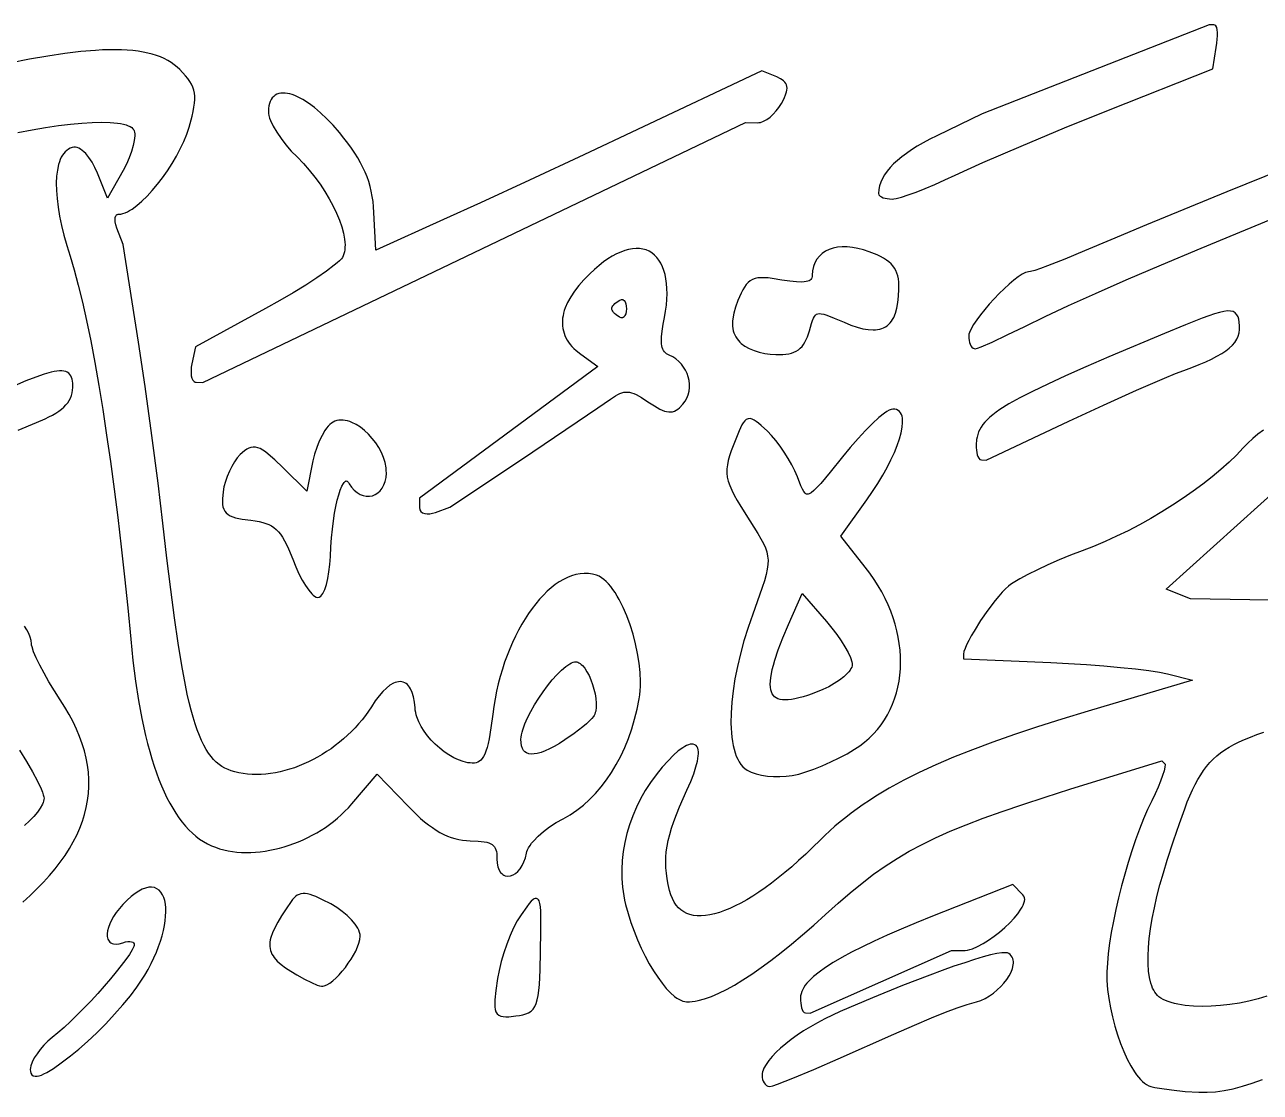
# Model space of a CAD drawing. Extents: x -592 to 638, y 287 to 852.
# Drawn here: x 375 to 445.7, y 493.2 to 554.2 of the extents above; entities that cross this region are included whole.
import ezdxf

# ---------------------------------------------------------------- set-up
doc = ezdxf.new("R2010")
doc.units = 0
doc.layers.add('COUCHE_1', color=18, linetype='CONTINUOUS')

msp = doc.modelspace()

# ---------------------------------------------------------------- linework, layer by layer
at = {"layer": 'COUCHE_1'}
for points in [[(443.112, 554.199), (443.054, 554.215), (442.789, 554.219), (429.793, 549.124), (427.204, 547.865), (426.806, 547.666), (426.434, 547.466), (426.086, 547.266), (425.764, 547.065), (425.468, 546.864), (425.196, 546.663), (424.95, 546.461), (424.728, 546.258), (424.532, 546.054), (424.361, 545.849), (424.214, 545.642), (424.094, 545.434), (423.998, 545.224), (423.929, 545.012), (423.886, 544.799), (423.868, 544.572), (423.894, 544.487), (423.959, 544.418), (424.04, 544.368), (424.137, 544.328), (424.248, 544.297), (424.373, 544.273), (424.509, 544.257), (424.657, 544.25), (424.754, 544.257), (424.875, 544.278), (425.179, 544.358), (425.567, 544.485), (426.024, 544.652), (426.536, 544.855), (427.09, 545.088), (427.67, 545.346), (428.263, 545.622), (428.96, 545.945), (429.842, 546.339), (432.022, 547.278), (434.515, 548.317), (437.032, 549.333), (442.984, 551.694), (443.182, 552.924), (443.216, 553.162), (443.238, 553.387), (443.249, 553.591), (443.248, 553.772), (443.236, 553.926), (443.21, 554.053), (443.164, 554.151)], [(389.936, 550.309), (389.81, 550.313), (389.691, 550.303), (389.577, 550.279), (389.471, 550.241), (389.373, 550.187), (389.284, 550.119), (389.205, 550.037), (389.138, 549.94), (389.083, 549.831), (389.04, 549.71), (389.008, 549.576), (388.988, 549.43), (388.979, 549.269), (388.987, 549.151), (389.012, 549.021), (389.053, 548.882), (389.11, 548.733), (389.261, 548.416), (389.462, 548.073), (389.705, 547.716), (389.984, 547.354), (390.292, 546.997), (390.621, 546.657), (390.98, 546.29), (391.319, 545.906), (391.639, 545.508), (391.937, 545.099), (392.212, 544.684), (392.462, 544.267), (392.685, 543.852), (392.88, 543.443), (393.044, 543.044), (393.176, 542.66), (393.274, 542.294), (393.337, 541.951), (393.354, 541.791), (393.363, 541.637), (393.361, 541.492), (393.35, 541.356), (393.33, 541.228), (393.3, 541.111), (393.261, 541.004), (393.213, 540.909), (393.155, 540.83), (393.057, 540.727), (392.919, 540.603), (392.747, 540.461), (392.306, 540.129), (391.755, 539.75), (391.113, 539.334), (390.397, 538.894), (389.627, 538.442), (388.821, 537.99), (384.805, 535.795), (384.604, 534.824), (384.572, 534.632), (384.556, 534.45), (384.556, 534.283), (384.572, 534.133), (384.606, 534.003), (384.66, 533.892), (384.739, 533.812), (384.8, 533.784), (384.856, 533.776), (385.239, 533.769), (416.266, 548.626), (416.945, 548.615), (417.03, 548.62), (417.122, 548.637), (417.302, 548.702), (417.488, 548.805), (417.672, 548.94), (417.853, 549.101), (418.023, 549.287), (418.18, 549.492), (418.317, 549.711), (418.471, 550.006), (418.575, 550.259), (418.61, 550.375), (418.631, 550.483), (418.639, 550.586), (418.631, 550.685), (418.608, 550.777), (418.569, 550.864), (418.514, 550.942), (418.445, 551.012), (418.364, 551.075), (418.269, 551.134), (418.051, 551.236), (417.199, 551.579), (410.081, 548.219), (407.017, 546.779), (403.907, 545.329), (401.114, 544.037), (399.001, 543.073), (395.132, 541.327), (395.018, 543.479), (394.996, 543.798), (394.964, 544.105), (394.921, 544.403), (394.866, 544.692), (394.798, 544.973), (394.718, 545.25), (394.623, 545.521), (394.515, 545.791), (394.39, 546.059), (394.25, 546.328), (394.094, 546.6), (393.92, 546.875), (393.729, 547.155), (393.519, 547.443), (393.29, 547.74), (393.041, 548.047), (392.678, 548.466), (392.316, 548.845), (391.96, 549.183), (391.611, 549.479), (391.273, 549.731), (390.947, 549.94), (390.637, 550.104), (390.486, 550.169), (390.342, 550.222), (390.201, 550.263), (390.066, 550.292)], [(397.92, 526.263), (398.056, 526.245), (398.207, 526.251), (398.368, 526.28), (398.537, 526.331), (399.348, 526.627), (403.448, 529.366), (406.63, 531.504), (407.827, 532.316), (408.537, 532.807), (408.831, 533.002), (408.96, 533.075), (409.081, 533.133), (409.196, 533.175), (409.306, 533.203), (409.413, 533.217), (409.521, 533.217), (409.632, 533.202), (409.749, 533.173), (409.875, 533.129), (410.01, 533.068), (410.32, 532.896), (410.689, 532.656), (411.053, 532.419), (411.362, 532.244), (411.501, 532.179), (411.632, 532.129), (411.756, 532.094), (411.874, 532.076), (411.989, 532.074), (412.099, 532.09), (412.204, 532.124), (412.304, 532.173), (412.401, 532.238), (412.496, 532.318), (412.684, 532.515), (412.811, 532.685), (412.912, 532.869), (412.986, 533.062), (413.035, 533.261), (413.059, 533.465), (413.059, 533.671), (413.036, 533.876), (412.991, 534.079), (412.924, 534.276), (412.836, 534.466), (412.728, 534.646), (412.599, 534.815), (412.452, 534.969), (412.286, 535.106), (412.102, 535.224), (411.907, 535.317), (411.82, 535.358), (411.748, 535.403), (411.685, 535.456), (411.63, 535.516), (411.582, 535.585), (411.541, 535.664), (411.508, 535.753), (411.481, 535.853), (411.463, 535.965), (411.453, 536.087), (411.457, 536.373), (411.494, 536.705), (411.566, 537.09), (411.642, 537.469), (411.7, 537.835), (411.742, 538.185), (411.768, 538.519), (411.778, 538.836), (411.772, 539.137), (411.75, 539.421), (411.714, 539.688), (411.663, 539.937), (411.597, 540.169), (411.517, 540.383), (411.423, 540.578), (411.315, 540.755), (411.193, 540.913), (411.058, 541.051), (410.91, 541.168), (410.75, 541.264), (410.578, 541.338), (410.396, 541.39), (410.205, 541.419), (410.005, 541.425), (409.796, 541.408), (409.581, 541.369), (409.358, 541.307), (409.128, 541.222), (408.892, 541.114), (408.65, 540.983), (408.402, 540.83), (408.149, 540.652), (407.89, 540.451), (407.627, 540.226), (407.358, 539.976), (407.028, 539.64), (406.735, 539.308), (406.482, 538.981), (406.268, 538.66), (406.093, 538.344), (405.958, 538.035), (405.905, 537.881), (405.862, 537.729), (405.829, 537.579), (405.807, 537.431), (405.795, 537.284), (405.793, 537.139), (405.801, 536.996), (405.82, 536.855), (405.849, 536.716), (405.889, 536.58), (405.939, 536.446), (406, 536.315), (406.071, 536.187), (406.151, 536.062), (406.242, 535.939), (406.343, 535.82), (406.454, 535.704), (406.576, 535.59), (406.844, 535.375), (407.821, 534.667), (397.624, 527.142), (397.615, 526.606), (397.634, 526.487), (397.7, 526.381), (397.799, 526.307)], [(416.232, 535.842), (416.478, 535.709), (416.754, 535.593), (417.052, 535.496), (417.364, 535.422), (417.682, 535.373), (417.997, 535.352), (418.395, 535.361), (418.575, 535.379), (418.74, 535.407), (418.894, 535.445), (419.036, 535.495), (419.167, 535.558), (419.288, 535.633), (419.398, 535.722), (419.497, 535.824), (419.586, 535.939), (419.667, 536.068), (419.739, 536.211), (419.804, 536.367), (419.863, 536.538), (419.917, 536.722), (420.036, 537.142), (420.091, 537.305), (420.147, 537.437), (420.204, 537.539), (420.262, 537.611), (420.324, 537.659), (420.395, 537.687), (420.484, 537.699), (420.598, 537.691), (420.739, 537.663), (420.908, 537.612), (421.342, 537.447), (421.912, 537.203), (422.293, 537.047), (422.649, 536.924), (422.978, 536.836), (423.283, 536.783), (423.562, 536.766), (423.695, 536.771), (423.821, 536.786), (423.942, 536.811), (424.056, 536.845), (424.165, 536.89), (424.267, 536.945), (424.363, 537.01), (424.452, 537.085), (424.534, 537.169), (424.61, 537.263), (424.678, 537.366), (424.741, 537.48), (424.846, 537.73), (424.927, 538.017), (424.985, 538.341), (425.022, 538.702), (425.039, 539.1), (425.038, 539.308), (425.028, 539.502), (425.006, 539.683), (424.973, 539.853), (424.926, 540.011), (424.865, 540.16), (424.789, 540.298), (424.697, 540.427), (424.589, 540.548), (424.465, 540.66), (424.324, 540.765), (424.165, 540.865), (423.988, 540.961), (423.791, 541.054), (423.339, 541.235), (423.006, 541.345), (422.685, 541.428), (422.375, 541.483), (422.079, 541.512), (421.797, 541.514), (421.531, 541.49), (421.282, 541.44), (421.052, 541.365), (420.841, 541.263), (420.652, 541.136), (420.488, 540.985), (420.349, 540.809), (420.237, 540.61), (420.156, 540.39), (420.104, 540.15), (420.084, 539.897), (420.077, 539.816), (420.061, 539.753), (420.037, 539.701), (420.003, 539.656), (419.958, 539.616), (419.898, 539.581), (419.823, 539.551), (419.731, 539.527), (419.621, 539.511), (419.495, 539.502), (419.185, 539.509), (418.806, 539.548), (418.352, 539.62), (417.796, 539.709), (417.558, 539.737), (417.343, 539.752), (417.149, 539.752), (416.973, 539.736), (416.812, 539.702), (416.665, 539.647), (416.532, 539.572), (416.412, 539.475), (416.303, 539.357), (416.203, 539.219), (416.108, 539.059), (416.016, 538.876), (415.829, 538.44), (415.691, 538.064), (415.592, 537.721), (415.533, 537.409), (415.519, 537.26), (415.515, 537.118), (415.521, 536.982), (415.538, 536.851), (415.565, 536.724), (415.604, 536.602), (415.652, 536.484), (415.712, 536.371), (415.781, 536.261), (415.861, 536.153), (415.936, 536.07), (416.025, 535.989)], [(408.63, 538.039), (408.648, 538.091), (408.68, 538.147), (408.728, 538.207), (408.792, 538.269), (408.872, 538.334), (409.082, 538.468), (409.169, 538.502), (409.199, 538.506), (409.229, 538.505), (409.256, 538.498), (409.279, 538.488), (409.335, 538.442), (409.384, 538.369), (409.423, 538.266), (409.449, 538.134), (409.456, 537.976), (409.444, 537.819), (409.414, 537.688), (409.371, 537.586), (409.32, 537.515), (409.262, 537.471), (409.239, 537.461), (409.211, 537.456), (409.181, 537.455), (409.152, 537.46), (409.066, 537.498), (408.86, 537.638), (408.783, 537.705), (408.721, 537.77), (408.675, 537.831), (408.644, 537.888), (408.628, 537.941), (408.623, 537.99)], [(429.672, 529.362), (429.756, 529.332), (430.021, 529.328), (434.754, 531.555), (436.729, 532.47), (438.627, 533.32), (440.231, 534.011), (440.854, 534.267), (441.324, 534.447), (441.783, 534.618), (442.202, 534.784), (442.581, 534.945), (442.922, 535.102), (443.227, 535.257), (443.496, 535.412), (443.731, 535.568), (443.934, 535.726), (444.106, 535.888), (444.247, 536.055), (444.359, 536.229), (444.441, 536.411), (444.496, 536.6), (444.523, 536.797), (444.524, 537.002), (444.503, 537.215), (444.473, 537.374), (444.43, 537.515), (444.366, 537.639), (444.276, 537.738), (444.215, 537.779), (444.147, 537.812), (444.002, 537.846), (443.827, 537.85), (443.622, 537.825), (443.38, 537.772), (443.095, 537.69), (442.763, 537.58), (442.378, 537.44), (441.433, 537.067), (440.222, 536.564), (437.049, 535.222), (435.726, 534.649), (434.565, 534.134), (433.555, 533.671), (432.685, 533.254), (431.946, 532.876), (431.327, 532.531), (430.817, 532.213), (430.599, 532.061), (430.405, 531.914), (430.232, 531.77), (430.081, 531.629), (429.949, 531.489), (429.835, 531.35), (429.739, 531.211), (429.66, 531.071), (429.595, 530.93), (429.545, 530.787), (429.508, 530.643), (429.483, 530.494), (429.461, 530.195), (429.464, 530.036), (429.475, 529.887), (429.495, 529.751), (429.523, 529.629), (429.559, 529.524), (429.605, 529.435)], [(415.481, 515.478), (415.44, 514.857), (415.432, 514.274), (415.44, 513.997), (415.457, 513.731), (415.483, 513.477), (415.516, 513.235), (415.559, 513.005), (415.61, 512.789), (415.67, 512.586), (415.739, 512.396), (415.818, 512.221), (415.906, 512.061), (416.003, 511.917), (416.111, 511.79), (416.23, 511.679), (416.358, 511.588), (416.468, 511.528), (416.591, 511.473), (416.866, 511.38), (417.178, 511.309), (417.516, 511.258), (417.871, 511.23), (418.233, 511.226), (418.593, 511.245), (418.94, 511.291), (419.307, 511.373), (419.725, 511.497), (420.178, 511.657), (420.655, 511.847), (421.139, 512.06), (421.618, 512.292), (422.077, 512.535), (422.502, 512.785), (422.798, 512.983), (423.078, 513.196), (423.339, 513.424), (423.583, 513.665), (423.81, 513.919), (424.019, 514.186), (424.21, 514.465), (424.383, 514.754), (424.538, 515.054), (424.675, 515.363), (424.795, 515.681), (424.896, 516.007), (424.979, 516.341), (425.045, 516.681), (425.092, 517.028), (425.121, 517.38), (425.133, 517.736), (425.126, 518.097), (425.101, 518.461), (425.057, 518.828), (424.996, 519.197), (424.916, 519.567), (424.818, 519.938), (424.702, 520.309), (424.568, 520.68), (424.415, 521.049), (424.244, 521.416), (424.055, 521.781), (423.847, 522.142), (423.621, 522.5), (423.376, 522.852), (423.113, 523.199), (421.712, 524.972), (423.208, 527.052), (423.535, 527.523), (423.838, 527.992), (424.114, 528.454), (424.364, 528.907), (424.585, 529.345), (424.777, 529.766), (424.938, 530.165), (425.068, 530.54), (425.164, 530.887), (425.226, 531.202), (425.252, 531.482), (425.251, 531.611), (425.239, 531.729), (425.217, 531.838), (425.183, 531.938), (425.135, 532.027), (425.073, 532.104), (424.997, 532.165), (424.908, 532.209), (424.809, 532.235), (424.697, 532.242), (424.594, 532.222), (424.479, 532.174), (424.354, 532.102), (424.213, 532.006), (423.896, 531.751), (423.53, 531.418), (423.127, 531.016), (422.699, 530.557), (422.257, 530.051), (421.812, 529.51), (421.104, 528.628), (420.566, 527.987), (420.353, 527.754), (420.172, 527.577), (420.022, 527.456), (419.899, 527.388), (419.855, 527.373), (419.816, 527.368), (419.783, 527.371), (419.752, 527.38), (419.72, 527.398), (419.687, 527.425), (419.608, 527.523), (419.525, 527.667), (419.437, 527.857), (419.232, 528.366), (419.087, 528.704), (418.907, 529.061), (418.702, 529.424), (418.477, 529.782), (418.24, 530.127), (417.997, 530.447), (417.755, 530.733), (417.522, 530.972), (417.165, 531.3), (417.016, 531.429), (416.883, 531.534), (416.76, 531.615), (416.644, 531.671), (416.529, 531.699), (416.414, 531.692), (416.309, 531.645), (416.218, 531.566), (416.137, 531.462), (416.06, 531.331), (415.901, 530.991), (415.712, 530.527), (415.455, 529.86), (415.357, 529.571), (415.281, 529.306), (415.229, 529.056), (415.201, 528.816), (415.2, 528.582), (415.226, 528.348), (415.281, 528.11), (415.365, 527.863), (415.479, 527.601), (415.622, 527.317), (415.796, 527.006), (416.003, 526.662), (416.515, 525.847), (416.966, 525.13), (417.143, 524.83), (417.287, 524.558), (417.4, 524.308), (417.481, 524.07), (417.532, 523.838), (417.554, 523.601), (417.547, 523.35), (417.511, 523.077), (417.446, 522.772), (417.351, 522.428), (417.226, 522.038), (417.072, 521.594), (416.676, 520.512), (416.41, 519.751), (416.175, 518.996), (415.972, 518.252), (415.8, 517.524), (415.662, 516.816), (415.555, 516.133)], [(387.203, 529.45), (387.04, 529.223), (386.888, 528.966), (386.748, 528.686), (386.624, 528.391), (386.52, 528.091), (386.441, 527.792), (386.389, 527.503), (386.351, 527.111), (386.349, 526.941), (386.359, 526.786), (386.385, 526.645), (386.428, 526.517), (386.491, 526.401), (386.574, 526.3), (386.677, 526.214), (386.799, 526.141), (386.941, 526.08), (387.102, 526.029), (387.285, 525.985), (387.491, 525.946), (387.977, 525.881), (388.226, 525.848), (388.45, 525.81), (388.654, 525.763), (388.838, 525.707), (389.006, 525.64), (389.159, 525.56), (389.301, 525.467), (389.432, 525.358), (389.557, 525.23), (389.676, 525.082), (389.791, 524.91), (389.905, 524.715), (390.018, 524.493), (390.132, 524.243), (390.372, 523.65), (390.545, 523.225), (390.728, 522.827), (390.916, 522.464), (391.103, 522.147), (391.285, 521.881), (391.457, 521.677), (391.541, 521.597), (391.624, 521.536), (391.709, 521.493), (391.8, 521.475), (391.892, 521.493), (391.973, 521.542), (392.04, 521.612), (392.1, 521.699), (392.155, 521.802), (392.207, 521.922), (392.3, 522.204), (392.381, 522.544), (392.446, 522.931), (392.495, 523.357), (392.524, 523.812), (392.552, 524.363), (392.591, 524.887), (392.64, 525.383), (392.698, 525.849), (392.764, 526.282), (392.837, 526.678), (392.917, 527.033), (393.001, 527.346), (393.09, 527.611), (393.18, 527.826), (393.272, 527.988), (393.314, 528.044), (393.354, 528.086), (393.389, 528.112), (393.417, 528.125), (393.438, 528.128), (393.459, 528.125), (393.485, 528.113), (393.519, 528.087), (393.558, 528.042), (393.603, 527.975), (393.74, 527.774), (393.892, 527.603), (394.055, 527.466), (394.226, 527.363), (394.402, 527.293), (394.581, 527.258), (394.757, 527.256), (394.929, 527.288), (395.092, 527.351), (395.243, 527.446), (395.378, 527.571), (395.494, 527.723), (395.59, 527.902), (395.663, 528.105), (395.709, 528.332), (395.728, 528.581), (395.725, 528.731), (395.712, 528.881), (395.656, 529.177), (395.565, 529.473), (395.443, 529.763), (395.293, 530.044), (395.119, 530.313), (394.924, 530.566), (394.712, 530.801), (394.486, 531.012), (394.249, 531.198), (394.005, 531.354), (393.758, 531.477), (393.631, 531.525), (393.506, 531.563), (393.381, 531.59), (393.256, 531.607), (393.133, 531.611), (393.011, 531.603), (392.892, 531.582), (392.774, 531.547), (392.677, 531.501), (392.582, 531.436), (392.489, 531.354), (392.397, 531.256), (392.307, 531.145), (392.218, 531.019), (392.049, 530.736), (391.891, 530.41), (391.749, 530.052), (391.627, 529.67), (391.531, 529.275), (391.177, 527.542), (389.801, 528.904), (389.35, 529.34), (388.977, 529.668), (388.813, 529.796), (388.66, 529.899), (388.517, 529.978), (388.379, 530.033), (388.245, 530.064), (388.114, 530.07), (387.986, 530.05), (387.863, 530.007), (387.742, 529.942), (387.621, 529.858), (387.371, 529.638)], [(417.71, 516.886), (417.745, 517.106), (417.794, 517.344), (417.859, 517.601), (417.938, 517.876), (418.14, 518.482), (418.401, 519.162), (418.719, 519.917), (419.5, 521.704), (420.9, 520.085), (421.2, 519.721), (421.479, 519.353), (421.731, 518.988), (421.949, 518.639), (422.129, 518.315), (422.262, 518.029), (422.344, 517.791), (422.363, 517.699), (422.368, 517.627), (422.36, 517.562), (422.337, 517.488), (422.298, 517.406), (422.244, 517.318), (422.174, 517.225), (422.092, 517.13), (421.884, 516.931), (421.633, 516.732), (421.344, 516.54), (421.025, 516.361), (420.682, 516.201), (420.085, 515.964), (419.812, 515.868), (419.556, 515.787), (419.316, 515.72), (419.093, 515.669), (418.888, 515.633), (418.699, 515.612), (418.528, 515.606), (418.375, 515.615), (418.239, 515.638), (418.121, 515.675), (418.019, 515.725), (417.932, 515.788), (417.859, 515.865), (417.799, 515.957), (417.75, 516.065), (417.715, 516.192), (417.692, 516.337), (417.684, 516.502), (417.689, 516.684)], [(404.69, 516.072), (404.952, 516.422), (405.218, 516.75), (405.483, 517.046), (405.741, 517.303), (405.988, 517.514), (406.102, 517.599), (406.212, 517.669), (406.314, 517.724), (406.407, 517.763), (406.489, 517.785), (406.561, 517.791), (406.618, 517.784), (406.678, 517.767), (406.74, 517.738), (406.805, 517.696), (406.871, 517.643), (406.936, 517.58), (407.07, 517.42), (407.197, 517.225), (407.317, 517.002), (407.425, 516.757), (407.521, 516.496), (407.601, 516.227), (407.664, 515.955), (407.707, 515.687), (407.728, 515.43), (407.726, 515.191), (407.699, 514.975), (407.677, 514.881), (407.648, 514.795), (407.613, 514.718), (407.573, 514.652), (407.484, 514.546), (407.348, 514.409), (407.17, 514.249), (406.96, 514.072), (406.469, 513.693), (405.932, 513.318), (405.621, 513.12), (405.329, 512.95), (405.056, 512.808), (404.803, 512.695), (404.571, 512.609), (404.36, 512.55), (404.172, 512.519), (404.008, 512.513), (403.867, 512.533), (403.749, 512.575), (403.652, 512.639), (403.572, 512.726), (403.508, 512.84), (403.461, 512.983), (403.433, 513.157), (403.426, 513.361), (403.434, 513.481), (403.454, 513.614), (403.486, 513.757), (403.529, 513.908), (403.647, 514.237), (403.802, 514.589), (403.99, 514.956), (404.204, 515.331), (404.439, 515.705)], [(375.539, 494.114), (375.64, 494.086), (375.749, 494.088), (375.868, 494.112), (375.999, 494.157), (376.145, 494.222), (376.308, 494.307), (376.685, 494.537), (377.138, 494.851), (377.673, 495.249), (378.143, 495.63), (378.644, 496.075), (379.163, 496.567), (379.682, 497.091), (380.187, 497.632), (380.663, 498.172), (381.094, 498.696), (381.466, 499.189), (381.695, 499.525), (381.907, 499.861), (382.101, 500.197), (382.277, 500.531), (382.436, 500.861), (382.578, 501.187), (382.703, 501.508), (382.811, 501.821), (382.903, 502.127), (382.977, 502.423), (383.036, 502.708), (383.079, 502.982), (383.105, 503.242), (383.116, 503.489), (383.11, 503.72), (383.089, 503.935), (383.052, 504.133), (382.998, 504.313), (382.927, 504.473), (382.839, 504.612), (382.731, 504.727), (382.605, 504.816), (382.462, 504.875), (382.305, 504.901), (382.136, 504.894), (381.957, 504.854), (381.768, 504.781), (381.569, 504.675), (381.359, 504.536), (381.139, 504.362), (380.906, 504.151), (380.662, 503.903), (380.461, 503.675), (380.285, 503.448), (380.133, 503.225), (380.007, 503.008), (379.906, 502.799), (379.83, 502.6), (379.78, 502.412), (379.757, 502.237), (379.761, 502.077), (379.796, 501.936), (379.829, 501.868), (379.869, 501.809), (379.919, 501.758), (379.977, 501.715), (380.042, 501.682), (380.117, 501.659), (380.273, 501.644), (380.453, 501.666), (380.649, 501.723), (380.804, 501.77), (380.94, 501.793), (381.059, 501.797), (381.157, 501.782), (381.229, 501.754), (381.276, 501.718), (381.304, 501.671), (381.309, 501.649), (381.311, 501.62), (381.304, 501.575), (381.283, 501.508), (381.186, 501.313), (381.031, 501.061), (380.822, 500.761), (380.567, 500.422), (380.273, 500.052), (379.946, 499.658), (379.594, 499.249), (379.221, 498.831), (378.837, 498.412), (378.445, 498), (378.054, 497.603), (377.67, 497.227), (377.3, 496.88), (376.949, 496.569), (376.624, 496.301), (376.377, 496.092), (376.145, 495.862), (375.934, 495.622), (375.749, 495.377), (375.594, 495.135), (375.475, 494.902), (375.398, 494.684), (375.376, 494.578), (375.367, 494.478), (375.374, 494.363), (375.401, 494.261), (375.456, 494.174)], [(394.2, 502.319), (394.157, 502.435), (394.098, 502.553), (394.026, 502.673), (393.94, 502.796), (393.735, 503.04), (393.487, 503.284), (393.202, 503.52), (392.888, 503.742), (392.552, 503.941), (392.082, 504.185), (391.693, 504.364), (391.521, 504.431), (391.365, 504.482), (391.221, 504.517), (391.087, 504.536), (390.961, 504.539), (390.843, 504.524), (390.733, 504.491), (390.631, 504.441), (390.537, 504.374), (390.45, 504.293), (390.368, 504.199), (390.288, 504.092), (389.992, 503.658), (389.737, 503.265), (389.521, 502.909), (389.346, 502.584), (389.211, 502.288), (389.118, 502.015), (389.087, 501.884), (389.067, 501.758), (389.058, 501.636), (389.061, 501.518), (389.075, 501.402), (389.101, 501.29), (389.138, 501.182), (389.187, 501.076), (389.247, 500.973), (389.319, 500.872), (389.491, 500.679), (389.707, 500.488), (389.964, 500.296), (390.263, 500.099), (390.606, 499.89), (391.042, 499.647), (391.448, 499.443), (391.78, 499.301), (391.91, 499.258), (392.012, 499.237), (392.092, 499.24), (392.174, 499.256), (392.332, 499.319), (392.499, 499.421), (392.672, 499.553), (392.849, 499.714), (393.029, 499.898), (393.207, 500.101), (393.382, 500.318), (393.549, 500.547), (393.706, 500.781), (393.849, 501.018), (393.974, 501.252), (394.079, 501.481), (394.161, 501.699), (394.214, 501.905), (394.235, 502.095), (394.227, 502.205)], [(419.441, 498.128), (419.469, 498.006), (419.505, 497.901), (419.552, 497.812), (419.619, 497.739), (419.703, 497.709), (419.968, 497.704), (428.055, 501.281), (428.697, 501.273), (428.821, 501.279), (428.954, 501.3), (429.093, 501.334), (429.238, 501.382), (429.537, 501.508), (429.85, 501.673), (430.169, 501.871), (430.488, 502.094), (430.8, 502.338), (431.098, 502.594), (431.376, 502.859), (431.627, 503.124), (431.844, 503.385), (432.018, 503.635), (432.089, 503.756), (432.147, 503.872), (432.19, 503.985), (432.219, 504.094), (432.23, 504.199), (432.22, 504.301), (432.186, 504.396), (432.13, 504.473), (431.557, 505.057), (426.962, 503.236), (426.032, 502.861), (425.166, 502.5), (424.364, 502.152), (423.625, 501.817), (422.948, 501.494), (422.333, 501.183), (421.779, 500.884), (421.285, 500.595), (420.849, 500.316), (420.473, 500.047), (420.154, 499.787), (419.892, 499.536), (419.781, 499.411), (419.685, 499.289), (419.603, 499.167), (419.535, 499.047), (419.481, 498.927), (419.442, 498.808), (419.417, 498.69), (419.407, 498.574), (419.41, 498.414), (419.421, 498.265)], [(402.278, 497.528), (402.411, 497.5), (402.56, 497.49), (402.729, 497.496), (403.13, 497.537), (403.344, 497.567), (403.535, 497.604), (403.708, 497.653), (403.863, 497.72), (404.001, 497.81), (404.119, 497.928), (404.217, 498.073), (404.297, 498.249), (404.36, 498.459), (404.41, 498.705), (404.449, 498.994), (404.479, 499.33), (404.519, 500.16), (404.545, 501.235), (404.564, 502.37), (404.566, 503.207), (404.557, 503.523), (404.54, 503.775), (404.511, 503.97), (404.468, 504.112), (404.432, 504.174), (404.382, 504.223), (404.315, 504.252), (404.244, 504.252), (404.181, 504.23), (404.122, 504.194), (404.015, 504.097), (403.895, 503.959), (403.759, 503.781), (403.428, 503.316), (403.322, 503.157), (403.216, 502.979), (403.007, 502.58), (402.805, 502.132), (402.615, 501.65), (402.442, 501.149), (402.293, 500.643), (402.172, 500.146), (402.084, 499.674), (401.986, 498.986), (401.93, 498.459), (401.922, 498.246), (401.928, 498.064), (401.951, 497.908), (401.995, 497.775), (402.065, 497.665), (402.161, 497.582)], [(417.655, 493.502), (417.821, 493.539), (418.099, 493.633), (418.969, 493.972), (420.165, 494.474), (421.56, 495.089), (424.739, 496.504), (425.929, 497.02), (426.905, 497.431), (427.707, 497.752), (428.375, 498), (428.948, 498.191), (429.47, 498.342), (429.722, 498.427), (429.973, 498.543), (430.214, 498.684), (430.445, 498.846), (430.662, 499.025), (430.863, 499.218), (431.045, 499.42), (431.206, 499.629), (431.342, 499.84), (431.452, 500.05), (431.532, 500.256), (431.578, 500.453), (431.588, 500.552), (431.587, 500.646), (431.575, 500.737), (431.551, 500.824), (431.515, 500.906), (431.464, 500.981), (431.401, 501.048), (431.321, 501.108), (431.247, 501.139), (431.156, 501.153), (431.052, 501.156), (430.931, 501.147), (430.641, 501.103), (430.279, 501.024), (429.849, 500.91), (429.355, 500.763), (428.8, 500.585), (428.186, 500.377), (427.52, 500.14), (426.803, 499.876), (425.237, 499.27), (423.519, 498.572), (421.68, 497.79), (421.235, 497.588), (420.8, 497.374), (420.379, 497.151), (419.975, 496.919), (419.589, 496.681), (419.223, 496.439), (418.881, 496.194), (418.564, 495.948), (418.275, 495.704), (418.015, 495.462), (417.788, 495.225), (417.595, 494.993), (417.438, 494.769), (417.321, 494.553), (417.277, 494.446), (417.244, 494.342), (417.224, 494.24), (417.216, 494.141), (417.222, 494.021), (417.243, 493.908), (417.278, 493.803), (417.327, 493.71), (417.388, 493.629), (417.464, 493.564), (417.552, 493.52)]]:
    msp.add_lwpolyline(points, close=True, dxfattribs=at)
for points in [[(374.65, 548.058), (375.463, 548.208), (376.241, 548.338), (376.978, 548.447), (377.671, 548.533), (378.318, 548.596), (378.912, 548.635), (379.452, 548.649), (379.932, 548.637), (380.349, 548.599), (380.531, 548.57), (380.696, 548.535), (380.843, 548.493), (380.97, 548.445), (381.078, 548.392), (381.165, 548.334), (381.233, 548.272), (381.281, 548.207), (381.307, 548.15), (381.326, 548.074), (381.337, 547.98), (381.339, 547.871), (381.314, 547.608), (381.251, 547.305), (381.154, 546.97), (381.023, 546.615), (380.862, 546.251), (380.673, 545.886), (379.783, 544.297), (379.208, 545.731), (379.061, 546.059), (378.895, 546.359), (378.717, 546.624), (378.532, 546.846), (378.436, 546.942), (378.341, 547.025), (378.245, 547.095), (378.149, 547.151), (378.052, 547.193), (377.955, 547.217), (377.857, 547.223), (377.765, 547.206), (377.65, 547.162), (377.546, 547.106), (377.448, 547.036), (377.359, 546.954), (377.278, 546.859), (377.204, 546.754), (377.137, 546.638), (377.079, 546.512), (377.027, 546.376), (376.982, 546.229), (376.913, 545.91), (376.87, 545.553), (376.853, 545.161), (376.862, 544.736), (376.897, 544.28), (376.957, 543.794), (377.042, 543.28), (377.153, 542.74), (377.289, 542.176), (377.451, 541.589), (377.638, 540.984), (377.873, 540.21), (378.109, 539.335), (378.346, 538.363), (378.582, 537.297), (378.818, 536.144), (379.051, 534.908), (379.282, 533.594), (379.509, 532.208), (379.732, 530.754), (379.95, 529.237), (380.163, 527.662), (380.368, 526.034), (380.567, 524.358), (380.757, 522.639), (380.938, 520.882), (381.109, 519.091), (381.237, 517.857), (381.385, 516.688), (381.555, 515.585), (381.747, 514.547), (381.959, 513.576), (382.074, 513.114), (382.193, 512.669), (382.318, 512.241), (382.448, 511.83), (382.584, 511.434), (382.725, 511.056), (382.871, 510.694), (383.023, 510.349), (383.18, 510.02), (383.342, 509.708), (383.51, 509.412), (383.683, 509.134), (383.862, 508.871), (384.046, 508.626), (384.236, 508.397), (384.431, 508.185), (384.632, 507.991), (384.839, 507.813), (385.051, 507.652), (385.268, 507.508), (385.492, 507.382), (385.72, 507.273), (385.949, 507.181), (386.184, 507.103), (386.425, 507.037), (386.672, 506.983), (386.924, 506.94), (387.181, 506.91), (387.442, 506.891), (387.707, 506.883), (387.975, 506.887), (388.245, 506.902), (388.517, 506.927), (388.791, 506.963), (389.066, 507.009), (389.341, 507.066), (389.615, 507.133), (389.89, 507.21), (390.163, 507.296), (390.434, 507.392), (390.703, 507.498), (390.969, 507.613), (391.232, 507.737), (391.491, 507.87), (391.746, 508.012), (391.996, 508.163), (392.24, 508.322), (392.478, 508.489), (392.71, 508.665), (392.934, 508.849), (393.151, 509.04), (393.36, 509.24), (393.56, 509.447), (393.751, 509.661), (395.196, 511.357), (396.969, 509.526), (397.453, 509.049), (397.687, 508.836), (397.915, 508.642), (398.139, 508.465), (398.359, 508.305), (398.577, 508.162), (398.792, 508.035), (399.007, 507.923), (399.22, 507.828), (399.435, 507.747), (399.649, 507.681), (399.866, 507.63), (400.084, 507.593), (400.305, 507.569), (400.526, 507.559), (400.97, 507.541), (401.156, 507.523), (401.321, 507.499), (401.466, 507.468), (401.59, 507.43), (401.695, 507.385), (401.782, 507.334), (401.853, 507.275), (401.912, 507.208), (401.959, 507.131), (401.996, 507.041), (402.024, 506.937), (402.043, 506.818), (402.053, 506.682), (402.054, 506.526), (402.065, 506.279), (402.105, 506.063), (402.173, 505.882), (402.264, 505.739), (402.322, 505.677), (402.383, 505.628), (402.45, 505.588), (402.523, 505.558), (402.668, 505.532), (402.82, 505.547), (402.971, 505.6), (403.117, 505.687), (403.255, 505.806), (403.383, 505.956), (403.498, 506.136), (403.598, 506.345), (403.678, 506.581), (403.734, 506.839), (403.76, 506.94), (403.802, 507.046), (403.863, 507.16), (403.942, 507.282), (404.037, 507.409), (404.146, 507.54), (404.408, 507.811), (404.717, 508.082), (405.064, 508.346), (405.44, 508.593), (405.839, 508.817), (406.235, 509.041), (406.621, 509.299), (406.992, 509.589), (407.349, 509.909), (407.689, 510.258), (408.013, 510.635), (408.319, 511.039), (408.608, 511.467), (408.877, 511.92), (409.128, 512.396), (409.358, 512.894), (409.568, 513.412), (409.756, 513.95), (409.921, 514.506), (410.064, 515.08), (410.183, 515.669), (410.218, 515.899), (410.242, 516.139), (410.256, 516.386), (410.26, 516.642), (410.24, 517.168), (410.185, 517.712), (410.097, 518.265), (409.98, 518.82), (409.837, 519.369), (409.669, 519.903), (409.48, 520.416), (409.272, 520.899), (409.048, 521.343), (408.93, 521.55), (408.809, 521.744), (408.686, 521.925), (408.559, 522.091), (408.43, 522.243), (408.299, 522.378), (408.165, 522.496), (408.028, 522.596), (407.889, 522.677), (407.747, 522.736), (407.514, 522.799), (407.278, 522.834), (407.041, 522.842), (406.802, 522.823), (406.563, 522.778), (406.324, 522.708), (406.087, 522.615), (405.85, 522.498), (405.616, 522.36), (405.384, 522.2), (405.155, 522.02), (404.929, 521.821), (404.706, 521.602), (404.488, 521.365), (404.274, 521.111), (404.065, 520.84), (403.862, 520.552), (403.665, 520.25), (403.474, 519.933), (403.29, 519.601), (403.113, 519.257), (402.945, 518.9), (402.785, 518.531), (402.634, 518.151), (402.492, 517.76), (402.361, 517.36), (402.24, 516.95), (402.13, 516.532), (402.032, 516.107), (401.946, 515.674), (401.872, 515.235), (401.812, 514.792), (401.709, 514.011), (401.601, 513.378), (401.544, 513.115), (401.485, 512.883), (401.421, 512.683), (401.355, 512.513), (401.284, 512.372), (401.21, 512.258), (401.132, 512.169), (401.05, 512.101), (400.963, 512.052), (400.866, 512.019), (400.759, 512), (400.638, 511.996), (400.514, 512.003), (400.387, 512.019), (400.121, 512.08), (399.851, 512.176), (399.577, 512.304), (399.304, 512.46), (399.036, 512.643), (398.776, 512.848), (398.528, 513.072), (398.295, 513.313), (398.08, 513.565), (397.888, 513.827), (397.721, 514.095), (397.583, 514.365), (397.476, 514.634), (397.436, 514.765), (397.405, 514.896), (397.383, 515.024), (397.371, 515.154), (397.339, 515.487), (397.286, 515.782), (397.212, 516.035), (397.117, 516.246), (397.06, 516.338), (396.998, 516.419), (396.931, 516.489), (396.857, 516.547), (396.778, 516.593), (396.694, 516.627), (396.605, 516.647), (396.514, 516.655), (396.421, 516.649), (396.326, 516.631), (396.23, 516.602), (396.13, 516.56), (395.934, 516.445), (395.731, 516.286), (395.523, 516.084), (395.31, 515.839), (395.092, 515.551), (394.872, 515.222), (394.703, 514.966), (394.526, 514.718), (394.339, 514.477), (394.143, 514.244), (393.939, 514.017), (393.727, 513.797), (393.507, 513.586), (393.28, 513.382), (393.046, 513.187), (392.807, 512.999), (392.562, 512.821), (392.312, 512.651), (392.057, 512.491), (391.799, 512.34), (391.537, 512.199), (391.272, 512.067), (391.005, 511.946), (390.736, 511.835), (390.466, 511.734), (390.194, 511.644), (389.922, 511.566), (389.651, 511.499), (389.38, 511.443), (389.11, 511.399), (388.842, 511.366), (388.576, 511.347), (388.313, 511.339), (388.053, 511.344), (387.796, 511.362), (387.544, 511.393), (387.297, 511.437), (387.055, 511.494), (386.86, 511.553), (386.673, 511.625), (386.495, 511.71), (386.324, 511.809), (386.16, 511.924), (386.002, 512.055), (385.849, 512.206), (385.702, 512.377), (385.56, 512.568), (385.422, 512.783), (385.289, 513.022), (385.159, 513.286), (385.033, 513.577), (384.911, 513.895), (384.792, 514.242), (384.676, 514.619), (384.563, 515.028), (384.451, 515.469), (384.342, 515.944), (384.235, 516.453), (384.024, 517.581), (383.815, 518.862), (383.606, 520.305), (383.395, 521.921), (383.177, 523.719), (382.951, 525.708), (382.677, 528.004), (382.321, 530.722), (381.929, 533.523), (381.548, 536.066), (380.672, 541.654), (380.314, 542.594), (380.253, 542.781), (380.22, 542.946), (380.211, 543.089), (380.224, 543.203), (380.256, 543.291), (380.274, 543.319), (380.296, 543.342), (380.322, 543.36), (380.351, 543.373), (380.386, 543.382), (380.436, 543.385), (380.545, 543.392), (380.665, 543.418), (380.789, 543.459), (380.917, 543.516), (381.048, 543.587), (381.183, 543.671), (381.46, 543.875), (381.748, 544.125), (382.042, 544.415), (382.339, 544.74), (382.634, 545.095), (382.924, 545.473), (383.204, 545.871), (383.47, 546.283), (383.718, 546.704), (383.944, 547.128), (384.143, 547.55), (384.312, 547.966), (384.445, 548.369), (384.615, 548.989), (384.678, 549.258), (384.726, 549.503), (384.759, 549.728), (384.775, 549.935), (384.774, 550.129), (384.755, 550.312), (384.718, 550.485), (384.661, 550.652), (384.585, 550.814), (384.489, 550.974), (384.375, 551.135), (384.241, 551.3), (383.915, 551.655), (383.764, 551.799), (383.6, 551.934), (383.423, 552.059), (383.233, 552.174), (383.029, 552.279), (382.813, 552.374), (382.583, 552.459), (382.34, 552.534), (382.082, 552.6), (381.811, 552.655), (381.525, 552.701), (381.224, 552.738), (380.908, 552.764), (380.578, 552.781), (380.231, 552.789), (379.869, 552.787), (379.491, 552.775), (379.096, 552.754), (378.258, 552.683), (377.35, 552.574), (376.372, 552.427), (375.321, 552.242), (374.195, 552.019)], [(449.133, 546.825), (443.799, 544.66), (439.204, 542.775), (437.162, 541.924), (435.647, 541.282), (434.522, 540.812), (433.539, 540.429), (433.136, 540.282), (432.808, 540.173), (432.573, 540.105), (432.441, 540.083), (432.368, 540.075), (432.274, 540.047), (432.078, 539.951), (431.852, 539.803), (431.603, 539.611), (431.335, 539.383), (431.055, 539.125), (430.769, 538.844), (430.484, 538.547), (430.207, 538.242), (429.943, 537.936), (429.701, 537.635), (429.486, 537.347), (429.305, 537.079), (429.164, 536.835), (429.072, 536.624), (429.044, 536.525), (429.034, 536.438), (429.037, 536.299), (429.052, 536.171), (429.077, 536.053), (429.113, 535.947), (429.158, 535.854), (429.217, 535.776), (429.294, 535.718), (429.391, 535.693), (429.527, 535.725), (429.734, 535.801), (430.367, 536.075), (431.233, 536.479), (432.238, 536.972), (433.395, 537.537), (434.733, 538.162), (436.275, 538.857), (438.039, 539.629), (440.047, 540.488), (442.316, 541.442), (444.868, 542.499), (447.723, 543.669)], [(374.665, 531.04), (375.715, 531.471), (376.213, 531.682), (376.435, 531.79), (376.639, 531.898), (376.826, 532.008), (376.995, 532.121), (377.147, 532.237), (377.283, 532.355), (377.403, 532.478), (377.506, 532.605), (377.594, 532.737), (377.665, 532.874), (377.721, 533.016), (377.761, 533.162), (377.785, 533.314), (377.795, 533.47), (377.789, 533.724), (377.758, 533.943), (377.728, 534.044), (377.687, 534.135), (377.633, 534.217), (377.565, 534.287), (377.483, 534.343), (377.389, 534.385), (377.283, 534.412), (377.165, 534.424), (377.035, 534.424), (376.892, 534.411), (376.734, 534.385), (376.558, 534.347), (376.158, 534.233), (375.678, 534.067), (375.112, 533.848), (374.453, 533.573)], [(445.881, 531.043), (445.57, 530.807), (445.271, 530.556), (444.989, 530.292), (444.728, 530.019), (444.342, 529.608), (443.917, 529.196), (443.454, 528.78), (442.957, 528.364), (442.428, 527.951), (441.872, 527.541), (441.292, 527.137), (440.69, 526.742), (440.071, 526.357), (439.437, 525.985), (438.792, 525.628), (438.14, 525.287), (437.483, 524.966), (436.825, 524.665), (436.169, 524.388), (435.518, 524.136), (434.854, 523.881), (434.194, 523.611), (433.557, 523.333), (432.959, 523.057), (432.418, 522.789), (431.95, 522.538), (431.572, 522.312), (431.42, 522.209), (431.296, 522.114), (431.127, 521.96), (430.942, 521.769), (430.746, 521.545), (430.541, 521.295), (430.121, 520.739), (429.709, 520.142), (429.336, 519.55), (429.172, 519.269), (429.029, 519.006), (428.911, 518.766), (428.819, 518.553), (428.759, 518.369), (428.736, 518.224), (428.732, 517.961), (433.726, 517.748), (434.745, 517.697), (435.767, 517.632), (436.763, 517.556), (437.707, 517.471), (438.57, 517.38), (439.326, 517.286), (439.945, 517.191), (440.401, 517.099), (441.837, 516.746), (435.853, 514.968), (434.363, 514.516), (432.962, 514.072), (431.645, 513.633), (430.41, 513.198), (429.252, 512.764), (428.167, 512.331), (427.153, 511.896), (426.204, 511.457), (425.317, 511.013), (424.489, 510.561), (424.095, 510.332), (423.715, 510.1), (423.347, 509.866), (422.992, 509.628), (422.648, 509.387), (422.315, 509.143), (421.994, 508.895), (421.682, 508.644), (421.381, 508.388), (421.089, 508.127), (420.806, 507.862), (420.532, 507.593), (420.117, 507.182), (419.708, 506.792), (419.304, 506.421), (418.907, 506.07), (418.516, 505.739), (418.132, 505.429), (417.756, 505.138), (417.388, 504.868), (417.027, 504.619), (416.676, 504.39), (416.333, 504.182), (416, 503.994), (415.677, 503.828), (415.364, 503.683), (415.062, 503.559), (414.771, 503.457), (414.492, 503.375), (414.225, 503.316), (413.97, 503.277), (413.729, 503.26), (413.502, 503.264), (413.288, 503.289), (413.089, 503.335), (412.904, 503.401), (412.732, 503.488), (412.575, 503.597), (412.431, 503.726), (412.301, 503.878), (412.185, 504.052), (412.083, 504.25), (411.997, 504.471), (411.925, 504.718), (411.848, 505.057), (411.786, 505.384), (411.742, 505.7), (411.714, 506.01), (411.703, 506.316), (411.711, 506.622), (411.737, 506.932), (411.783, 507.249), (411.848, 507.577), (411.934, 507.919), (412.042, 508.278), (412.171, 508.658), (412.322, 509.063), (412.497, 509.494), (412.918, 510.454), (413.131, 510.943), (413.302, 511.384), (413.43, 511.775), (413.517, 512.115), (413.564, 512.404), (413.572, 512.532), (413.57, 512.647), (413.556, 512.751), (413.531, 512.844), (413.492, 512.926), (413.436, 512.996), (413.365, 513.047), (413.282, 513.077), (413.192, 513.085), (413.099, 513.075), (413.001, 513.048), (412.899, 513.006), (412.79, 512.95), (412.674, 512.878), (412.424, 512.691), (412.144, 512.443), (411.835, 512.133), (411.497, 511.759), (411.149, 511.335), (410.828, 510.892), (410.533, 510.433), (410.266, 509.96), (410.027, 509.474), (409.817, 508.979), (409.635, 508.476), (409.484, 507.966), (409.362, 507.453), (409.272, 506.937), (409.212, 506.421), (409.185, 505.907), (409.19, 505.397), (409.228, 504.893), (409.299, 504.398), (409.348, 504.153), (409.405, 503.911), (409.549, 503.396), (409.713, 502.885), (409.896, 502.381), (410.095, 501.89), (410.308, 501.415), (410.532, 500.959), (410.764, 500.527), (411.003, 500.123), (411.246, 499.75), (411.491, 499.412), (411.735, 499.114), (411.976, 498.858), (412.213, 498.65), (412.331, 498.564), (412.447, 498.491), (412.562, 498.433), (412.676, 498.389), (412.788, 498.361), (412.898, 498.35), (413.056, 498.353), (413.218, 498.366), (413.387, 498.389), (413.562, 498.423), (413.927, 498.521), (414.317, 498.658), (414.731, 498.835), (415.17, 499.052), (415.632, 499.307), (416.118, 499.602), (416.627, 499.935), (417.16, 500.307), (417.716, 500.717), (418.296, 501.165), (418.898, 501.651), (419.522, 502.175), (420.169, 502.737), (420.838, 503.336), (421.565, 503.987), (422.259, 504.583), (422.931, 505.131), (423.593, 505.637), (424.256, 506.105), (424.931, 506.543), (425.629, 506.956), (426.361, 507.35), (427.14, 507.731), (427.976, 508.103), (428.881, 508.474), (429.865, 508.849), (430.94, 509.232), (432.117, 509.631), (433.406, 510.051), (434.82, 510.497), (440.073, 512.134), (440.257, 511.943), (440.262, 511.935), (440.265, 511.91), (440.254, 511.768), (440.205, 511.556), (440.121, 511.285), (440.004, 510.969), (439.86, 510.616), (439.689, 510.236), (439.496, 509.838), (439.26, 509.343), (439.026, 508.803), (438.796, 508.224), (438.572, 507.612), (438.356, 506.975), (438.148, 506.319), (437.951, 505.648), (437.767, 504.971), (437.596, 504.294), (437.442, 503.621), (437.304, 502.961), (437.185, 502.319), (437.087, 501.701), (437.012, 501.113), (436.96, 500.563), (436.934, 500.054), (436.938, 499.564), (436.974, 499.055), (437.038, 498.534), (437.129, 498.008), (437.244, 497.481), (437.38, 496.962), (437.535, 496.455), (437.707, 495.968), (437.894, 495.506), (438.093, 495.076), (438.301, 494.684), (438.518, 494.337), (438.629, 494.18), (438.741, 494.038), (438.855, 493.909), (438.969, 493.796), (439.086, 493.697), (439.203, 493.616), (439.323, 493.551), (439.443, 493.507), (439.665, 493.454), (439.942, 493.402), (440.624, 493.305), (441.405, 493.226), (442.199, 493.175), (442.658, 493.173), (443.137, 493.206), (443.633, 493.275), (444.149, 493.379), (444.686, 493.519), (445.244, 493.696), (445.825, 493.91)], [(460.919, 521.075), (441.708, 521.39), (440.313, 521.951), (447.088, 528.05)], [(374.932, 504.04), (375.352, 504.419), (375.747, 504.8), (376.118, 505.181), (376.463, 505.563), (376.785, 505.947), (377.081, 506.331), (377.353, 506.717), (377.6, 507.105), (377.823, 507.493), (378.02, 507.884), (378.194, 508.275), (378.342, 508.669), (378.465, 509.064), (378.564, 509.46), (378.638, 509.859), (378.687, 510.259), (378.711, 510.66), (378.711, 511.064), (378.685, 511.469), (378.635, 511.875), (378.56, 512.283), (378.461, 512.693), (378.336, 513.105), (378.188, 513.518), (378.014, 513.933), (377.817, 514.35), (377.595, 514.769), (377.349, 515.189), (377.079, 515.611), (376.744, 516.129), (376.433, 516.64), (376.152, 517.133), (375.907, 517.593), (375.706, 518.007), (375.556, 518.36), (375.464, 518.638), (375.442, 518.739), (375.435, 518.822), (375.418, 519), (375.364, 519.199), (375.277, 519.406), (375.163, 519.618), (375.025, 519.834)], [(446.084, 498.662), (445.577, 498.508), (445.05, 498.378), (444.511, 498.272), (443.967, 498.189), (443.425, 498.13), (442.891, 498.096), (442.374, 498.087), (441.88, 498.103), (441.416, 498.144), (440.989, 498.211), (440.794, 498.253), (440.61, 498.302), (440.44, 498.357), (440.283, 498.418), (440.142, 498.484), (440.017, 498.557), (439.909, 498.634), (439.819, 498.716), (439.743, 498.803), (439.673, 498.902), (439.607, 499.012), (439.548, 499.135), (439.494, 499.269), (439.447, 499.414), (439.368, 499.74), (439.315, 500.108), (439.287, 500.516), (439.284, 500.964), (439.307, 501.449), (439.355, 501.969), (439.427, 502.523), (439.525, 503.108), (439.648, 503.723), (439.796, 504.366), (439.969, 505.036), (440.166, 505.73), (440.388, 506.448), (440.748, 507.558), (441.075, 508.535), (441.383, 509.39), (441.532, 509.775), (441.68, 510.134), (441.83, 510.467), (441.981, 510.777), (442.136, 511.065), (442.295, 511.332), (442.461, 511.58), (442.635, 511.81), (442.818, 512.024), (443.011, 512.224), (443.218, 512.411), (443.438, 512.587), (443.674, 512.753), (443.927, 512.91), (444.2, 513.061), (444.493, 513.206), (444.808, 513.348), (445.147, 513.486), (445.511, 513.623), (445.9, 513.76)], [(374.753, 512.732), (375.146, 512.087), (375.488, 511.491), (375.77, 510.964), (375.981, 510.521), (376.056, 510.339), (376.11, 510.186), (376.141, 510.067), (376.15, 509.986), (376.144, 509.911), (376.126, 509.826), (376.096, 509.735), (376.054, 509.64), (375.934, 509.427), (375.769, 509.198), (375.561, 508.952), (375.312, 508.693), (375.025, 508.422)]]:
    msp.add_lwpolyline(points, dxfattribs=at)

doc.saveas('drawing.dxf')
